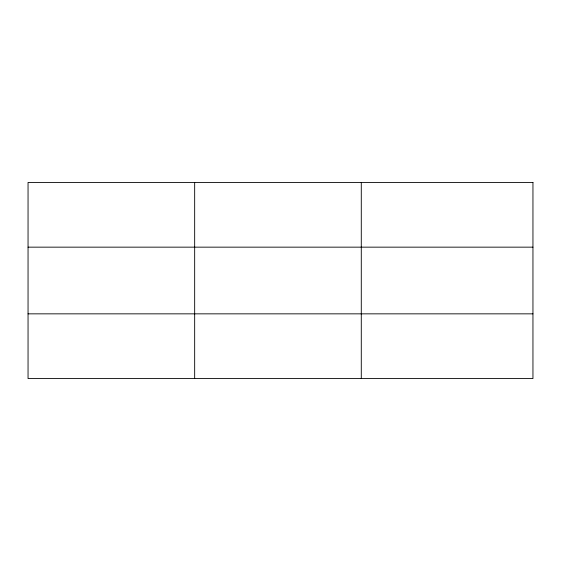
<?xml version="1.0" encoding="UTF-8"?>
<svg xmlns="http://www.w3.org/2000/svg" width="561" height="561" viewBox="0 0 561 561"><rect width="100%" height="100%" fill="white"/><g stroke="black" fill="none" stroke-linecap="round" stroke-linejoin="round"><path stroke-width="0.84" d="M194.667 182.43L194.667 378.57M361.284 182.43L361.284 378.57M28.05 247.156L532.95 247.156M28.05 313.844L532.95 313.844M532.95 182.43L532.95 378.57L28.05 378.57L28.05 182.43L532.95 182.43"/></g></svg>
